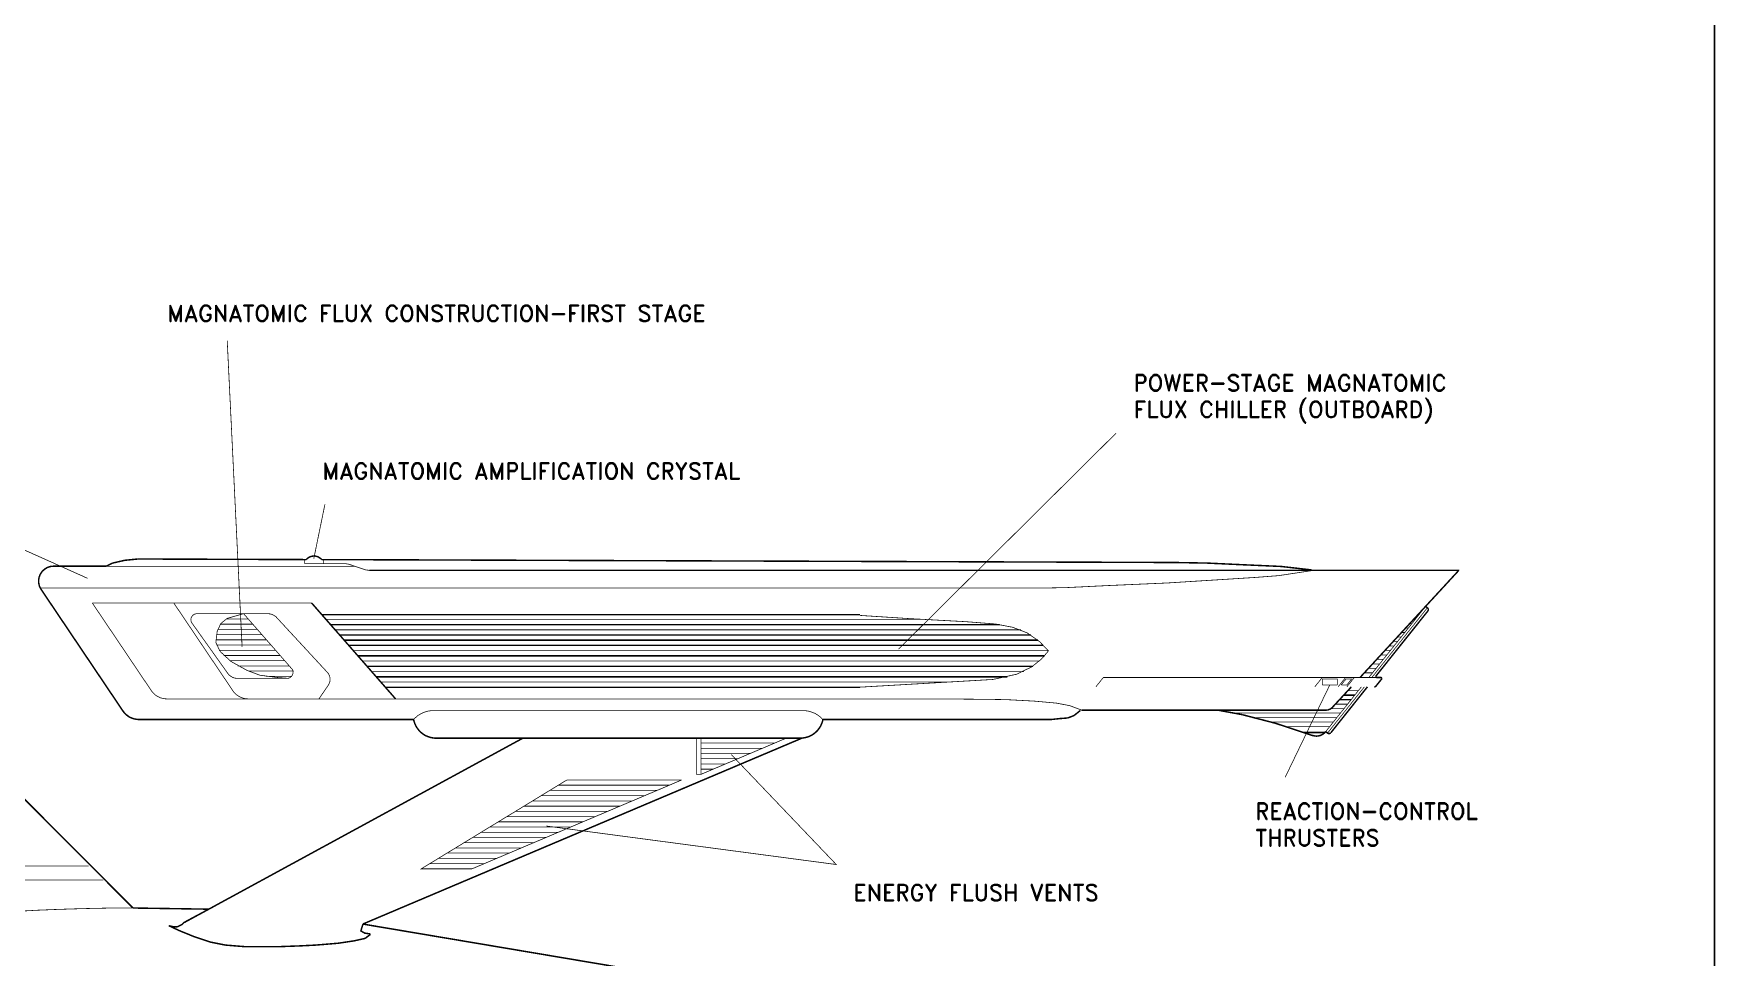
# Model space of a CAD drawing. Extents: x 0.8 to 42.3, y -0.1 to 32.5.
# Drawn here: x 27.87 to 42.33, y 7.07 to 15.02 of the extents above; entities that cross this region are included whole.
import ezdxf

# ---------------------------------------------------------------- set-up
doc = ezdxf.new("R2010")
doc.units = 0
doc.layers.get('0').update_dxf_attribs({"linetype": 'CONTINUOUS'})
doc.layers.add('AELBLOCK', color=7, linetype='CONTINUOUS')
doc.layers.add('SIDE', color=7, linetype='CONTINUOUS')
doc.styles.add('ROMANS', font='ROMAND')

# ---------------------------------------------------------------- blocks, each defined once
blk = doc.blocks.new('BORDER')
blk.add_line((1, 0), (1, 1))

msp = doc.modelspace()

# ---------------------------------------------------------------- linework, layer by layer
at = {"layer": 'SIDE'}
for points, const_width in [([(29.533, 12.377), (29.661, 9.743)], 0.00641), ([(37.182, 11.581), (35.31, 9.724)], 0.00641), ([(28.331, 10.333), (26.216, 11.28)], 0.00641), ([(30.374, 10.97), (30.278, 10.502)], 0.00641), ([(28.038, 10.437), (28.026, 10.436), (28.014, 10.435), (28.003, 10.432), (27.991, 10.428), (27.98, 10.423), (27.97, 10.417), (27.96, 10.41), (27.951, 10.402), (27.942, 10.394), (27.935, 10.384), (27.928, 10.374), (27.922, 10.364), (27.918, 10.352), (27.914, 10.341), (27.912, 10.329), (27.91, 10.317), (27.91, 10.305), (27.911, 10.293), (27.913, 10.281), (27.916, 10.27), (27.92, 10.258), (27.926, 10.247), (27.932, 10.237)], 0.0128), ([(28.491, 10.437), (28.038, 10.437)], 0.0128), ([(28.038, 10.437), (30.631, 10.437)], 0.00641), ([(28.491, 10.437), (28.547, 10.464)], 0.0128), ([(28.547, 10.464), (28.652, 10.488)], 0.0128), ([(28.652, 10.488), (28.764, 10.499)], 0.0128), ([(30.2, 10.494), (28.764, 10.499)], 0.0128), ([(30.214, 10.494), (30.2, 10.494)], 0.0128), ([(30.2, 10.494), (30.2, 10.458)], 0.00641), ([(30.548, 10.458), (30.2, 10.458)], 0.00641), ([(30.214, 10.494), (30.221, 10.502), (30.23, 10.509), (30.239, 10.514), (30.248, 10.519), (30.259, 10.522), (30.269, 10.524), (30.28, 10.525), (30.291, 10.524), (30.301, 10.522), (30.311, 10.519), (30.321, 10.514), (30.33, 10.508), (30.339, 10.501), (30.346, 10.494)], 0.0128), ([(30.346, 10.494), (30.36, 10.494)], 0.0128), ([(30.36, 10.494), (37.681, 10.469)], 0.0128), ([(30.36, 10.458), (30.36, 10.494)], 0.00641), ([(30.548, 10.458), (30.552, 10.458), (30.557, 10.458), (30.562, 10.457), (30.566, 10.457), (30.571, 10.456), (30.576, 10.455), (30.58, 10.454), (30.585, 10.453), (30.589, 10.451), (30.714, 10.409)], 0.00641), ([(37.963, 10.464), (37.681, 10.469)], 0.0128), ([(37.963, 10.464), (38.287, 10.449)], 0.0128), ([(38.287, 10.449), (38.601, 10.435)], 0.0128), ([(38.601, 10.435), (38.865, 10.405)], 0.0128), ([(30.741, 10.403), (30.736, 10.404), (30.732, 10.404), (30.727, 10.405), (30.722, 10.406), (30.718, 10.408), (30.713, 10.409)], 0.00641), ([(30.741, 10.403), (30.745, 10.403), (30.75, 10.402), (30.755, 10.402)], 0.00641), ([(38.918, 10.402), (30.755, 10.402)], 0.0128), ([(36.752, 10.253), (37.12, 10.271)], 0.00641), ([(37.12, 10.271), (37.625, 10.293), (38.373, 10.34)], 0.00641), ([(38.373, 10.34), (38.581, 10.356)], 0.00641), ([(38.581, 10.356), (38.865, 10.399)], 0.00641), ([(40.129, 10.402), (38.872, 10.402)], 0.0128), ([(39.281, 9.48), (40.13, 10.4)], 0.0128), ([(40.129, 10.402), (40.129, 10.402), (40.13, 10.402), (40.13, 10.402), (40.13, 10.402), (40.13, 10.401), (40.13, 10.401), (40.13, 10.401), (40.13, 10.4), (40.13, 10.4)], 0.0128), ([(27.924, 10.249), (36.533, 10.249)], 0.00641), ([(27.932, 10.237), (28.635, 9.193)], 0.0128), ([(28.88, 9.367), (28.372, 10.121)], 0.00641), ([(30.259, 10.121), (28.372, 10.121)], 0.00641), ([(29.073, 10.121), (29.581, 9.367)], 0.00641), ([(30.259, 10.121), (30.982, 9.296)], 0.0128), ([(36.533, 10.249), (36.752, 10.253)], 0.00641), ([(29.272, 10.029), (29.264, 10.028), (29.256, 10.026), (29.249, 10.023), (29.242, 10.019), (29.236, 10.014), (29.231, 10.008), (29.226, 10.001), (29.223, 9.994), (29.221, 9.986), (29.22, 9.979), (29.221, 9.971), (29.222, 9.963), (29.225, 9.955), (29.229, 9.949)], 0.00641), ([(29.883, 10.029), (29.272, 10.029)], 0.00641), ([(29.532, 9.988), (29.477, 9.943), (29.447, 9.877), (29.435, 9.783)], 0.00641), ([(29.714, 9.984), (29.527, 9.984)], 0.00641), ([(29.532, 9.988), (29.674, 10.029)], 0.00641), ([(30.086, 9.558), (29.674, 10.029)], 0.00641), ([(29.912, 10.024), (29.902, 10.027), (29.893, 10.028), (29.883, 10.029)], 0.00641), ([(29.912, 10.024), (29.921, 10.021), (29.93, 10.017), (29.938, 10.012), (29.946, 10.007), (29.954, 10.001), (29.96, 9.994)], 0.00641), ([(30.394, 9.525), (29.96, 9.994)], 0.00641), ([(30.347, 10.021), (34.977, 10.021)], 0.0128), ([(35.535, 9.98), (30.383, 9.98)], 0.00641), ([(34.977, 10.014), (35.41, 9.986), (35.891, 9.96), (36.145, 9.94), (36.292, 9.912), (36.416, 9.864), (36.522, 9.79), (36.6, 9.709), (36.541, 9.64), (36.457, 9.572), (36.325, 9.508), (36.121, 9.463), (34.977, 9.397)], 0.00641), ([(39.357, 9.48), (39.846, 10.092)], 0.00641), ([(39.383, 9.48), (39.861, 10.08)], 0.00641), ([(39.42, 9.495), (39.865, 10.052)], 0.0128), ([(39.758, 9.982), (39.744, 9.982)], 0.00641), ([(39.789, 10.021), (39.78, 10.021)], 0.00641), ([(39.815, 10.059), (39.819, 10.059)], 0.00641), ([(39.862, 10.079), (39.846, 10.092)], 0.0128), ([(39.868, 10.071), (39.866, 10.074), (39.864, 10.077), (39.862, 10.079)], 0.0128), ([(39.868, 10.071), (39.869, 10.068), (39.869, 10.065), (39.869, 10.061), (39.868, 10.058), (39.867, 10.055), (39.865, 10.052)], 0.0128), ([(29.229, 9.949), (29.536, 9.518)], 0.00641), ([(29.832, 9.849), (29.441, 9.849)], 0.00641), ([(29.454, 9.894), (29.792, 9.894)], 0.00641), ([(29.753, 9.939), (29.477, 9.939)], 0.00641), ([(36.181, 9.935), (30.422, 9.935)], 0.0128), ([(30.462, 9.89), (36.364, 9.89)], 0.00641), ([(36.45, 9.845), (30.501, 9.845)], 0.0128), ([(39.666, 9.867), (39.637, 9.867)], 0.00641), ([(39.696, 9.905), (39.673, 9.905)], 0.00641), ([(39.727, 9.944), (39.708, 9.944)], 0.00641), ([(29.435, 9.804), (29.871, 9.804)], 0.00641), ([(29.471, 9.705), (29.435, 9.783)], 0.00641), ([(29.91, 9.759), (29.44, 9.759)], 0.00641), ([(29.463, 9.714), (29.95, 9.714)], 0.00641), ([(29.471, 9.705), (29.564, 9.619), (29.704, 9.541), (29.813, 9.5), (29.956, 9.481), (30.065, 9.472)], 0.00641), ([(30.54, 9.801), (36.51, 9.801)], 0.0128), ([(36.557, 9.756), (30.58, 9.756)], 0.0128), ([(30.619, 9.711), (36.597, 9.711)], 0.00641), ([(39.543, 9.713), (39.495, 9.713)], 0.00641), ([(39.531, 9.751), (39.574, 9.751)], 0.00641), ([(39.566, 9.79), (39.604, 9.79)], 0.00641), ([(39.635, 9.828), (39.602, 9.828)], 0.00641), ([(29.503, 9.669), (29.989, 9.669)], 0.00641), ([(30.028, 9.624), (29.557, 9.624)], 0.00641), ([(30.068, 9.579), (29.624, 9.579)], 0.00641), ([(30.086, 9.558), (30.091, 9.552), (30.095, 9.545), (30.097, 9.537), (30.099, 9.53), (30.099, 9.522), (30.098, 9.514), (30.096, 9.507), (30.093, 9.499), (30.089, 9.493), (30.083, 9.487), (30.077, 9.482), (30.071, 9.478), (30.063, 9.475), (30.056, 9.473), (30.048, 9.473)], 0.00641), ([(36.568, 9.666), (30.658, 9.666)], 0.0128), ([(30.698, 9.621), (36.523, 9.621)], 0.00641), ([(36.467, 9.576), (30.737, 9.576)], 0.0128), ([(39.42, 9.559), (39.353, 9.559)], 0.00641), ([(39.451, 9.597), (39.389, 9.597)], 0.00641), ([(39.424, 9.636), (39.481, 9.636)], 0.00641), ([(39.46, 9.674), (39.512, 9.674)], 0.00641), ([(29.536, 9.518), (29.543, 9.509), (29.55, 9.501), (29.559, 9.494), (29.568, 9.488), (29.578, 9.482), (29.588, 9.478), (29.599, 9.475), (29.61, 9.473), (29.621, 9.473)], 0.00641), ([(30.048, 9.473), (29.621, 9.473)], 0.00641), ([(29.712, 9.535), (30.107, 9.535)], 0.00641), ([(29.868, 9.49), (30.086, 9.49)], 0.00641), ([(30.394, 9.525), (30.401, 9.517), (30.407, 9.508), (30.412, 9.498), (30.415, 9.487), (30.418, 9.476), (30.418, 9.466), (30.418, 9.455), (30.416, 9.444), (30.413, 9.433), (30.408, 9.423), (30.403, 9.414), (30.322, 9.296)], 0.00641), ([(30.776, 9.531), (36.389, 9.531)], 0.00641), ([(36.246, 9.486), (30.816, 9.486)], 0.0128), ([(30.855, 9.441), (35.728, 9.441)], 0.00641), ([(34.977, 9.396), (30.894, 9.396)], 0.0128), ([(37.072, 9.48), (37.008, 9.4)], 0.00641), ([(39.427, 9.48), (37.072, 9.48)], 0.00641), ([(38.637, 8.622), (39.021, 9.416)], 0.00641), ([(38.956, 9.48), (38.892, 9.4)], 0.00641), ([(38.957, 9.467), (39.085, 9.467), (39.085, 9.416)], 0.00641), ([(38.957, 9.416), (38.957, 9.467)], 0.00641), ([(39.085, 9.416), (38.957, 9.416)], 0.00641), ([(38.986, 9.015), (39.293, 9.4)], 0.00641), ([(39.002, 9.003), (39.319, 9.4)], 0.00641), ([(39.345, 9.4), (39.03, 9.005)], 0.0128), ([(39.207, 9.4), (39.044, 9.224)], 0.0128), ([(39.093, 9.4), (39.157, 9.48)], 0.00641), ([(39.119, 9.416), (39.16, 9.467)], 0.00641), ([(39.168, 9.416), (39.119, 9.416)], 0.00641), ([(39.16, 9.467), (39.209, 9.467), (39.168, 9.416)], 0.00641), ([(39.168, 9.4), (39.232, 9.48)], 0.00641), ([(39.318, 9.52), (39.389, 9.52)], 0.00641), ([(39.419, 9.407), (39.418, 9.406), (39.417, 9.404), (39.415, 9.403), (39.413, 9.402), (39.412, 9.401), (39.41, 9.401), (39.408, 9.4), (39.406, 9.4), (39.404, 9.4)], 0.0128), ([(39.421, 9.483), (39.42, 9.484), (39.419, 9.486), (39.418, 9.488), (39.418, 9.491), (39.419, 9.493), (39.42, 9.495)], 0.0128), ([(39.466, 9.466), (39.419, 9.407)], 0.0128), ([(39.421, 9.483), (39.423, 9.481), (39.425, 9.48), (39.427, 9.48)], 0.0128), ([(39.459, 9.48), (39.427, 9.48)], 0.0128), ([(39.468, 9.472), (39.467, 9.474), (39.466, 9.476), (39.465, 9.478), (39.463, 9.479), (39.461, 9.48), (39.459, 9.48)], 0.0128), ([(39.468, 9.472), (39.468, 9.47), (39.467, 9.467), (39.466, 9.466)], 0.0128), ([(28.944, 9.312), (28.931, 9.319), (28.919, 9.326), (28.908, 9.335), (28.898, 9.345), (28.888, 9.356), (28.88, 9.367)], 0.00641), ([(28.944, 9.312), (28.957, 9.306), (28.971, 9.302), (28.985, 9.299), (28.999, 9.297), (29.013, 9.296)], 0.00641), ([(29.013, 9.296), (35.633, 9.296)], 0.00641), ([(29.581, 9.367), (29.589, 9.356), (29.599, 9.345), (29.609, 9.335), (29.62, 9.326), (29.632, 9.319), (29.645, 9.312), (29.658, 9.306), (29.671, 9.302), (29.685, 9.299), (29.699, 9.297), (29.714, 9.296)], 0.00641), ([(35.633, 9.296), (29.867, 9.296)], 0.00641), ([(35.633, 9.296), (36.013, 9.293), (36.233, 9.29)], 0.00641), ([(36.233, 9.29), (36.479, 9.277), (36.667, 9.26)], 0.00641), ([(36.667, 9.26), (36.784, 9.238)], 0.00641), ([(39.104, 9.289), (39.205, 9.289)], 0.0128), ([(39.236, 9.328), (39.14, 9.328)], 0.0128), ([(39.176, 9.366), (39.266, 9.366)], 0.00641), ([(28.635, 9.193), (28.644, 9.181), (28.653, 9.17), (28.664, 9.16), (28.676, 9.151), (28.688, 9.142), (28.701, 9.136), (28.715, 9.13), (28.729, 9.125), (28.744, 9.122), (28.758, 9.12), (28.773, 9.119)], 0.0128), ([(31.137, 9.119), (28.773, 9.119)], 0.0128), ([(31.23, 8.986), (31.217, 8.995), (31.205, 9.004), (31.194, 9.014), (31.183, 9.025), (31.174, 9.037), (31.165, 9.049), (31.157, 9.062), (31.151, 9.076), (31.145, 9.09), (31.14, 9.104), (31.137, 9.119)], 0.0128), ([(31.218, 9.177), (31.203, 9.17), (31.188, 9.162), (31.174, 9.153), (31.161, 9.142), (31.149, 9.131), (31.137, 9.119)], 0.00641), ([(31.218, 9.177), (31.234, 9.183), (31.25, 9.188), (31.266, 9.192), (31.283, 9.194), (31.299, 9.195), (31.316, 9.195)], 0.00641), ([(34.48, 9.195), (31.316, 9.195)], 0.00641), ([(34.48, 8.959), (34.495, 8.961), (34.51, 8.964), (34.524, 8.968), (34.539, 8.973), (34.553, 8.979), (34.566, 8.986), (34.579, 8.995), (34.591, 9.004), (34.602, 9.014), (34.613, 9.025), (34.622, 9.037), (34.631, 9.049), (34.639, 9.062), (34.645, 9.076), (34.651, 9.09), (34.656, 9.104), (34.659, 9.119)], 0.0128), ([(34.659, 9.119), (34.647, 9.131), (34.635, 9.142), (34.621, 9.153), (34.607, 9.162), (34.593, 9.17), (34.578, 9.177), (34.562, 9.183), (34.546, 9.188), (34.53, 9.192), (34.513, 9.194), (34.496, 9.195), (34.48, 9.195)], 0.00641), ([(34.659, 9.119), (36.624, 9.119)], 0.0128), ([(36.699, 9.127), (36.624, 9.119)], 0.0128), ([(36.766, 9.132), (36.699, 9.127)], 0.0128), ([(36.766, 9.132), (36.82, 9.153)], 0.0128), ([(36.784, 9.238), (36.88, 9.202)], 0.00641), ([(36.82, 9.153), (36.875, 9.197)], 0.0128), ([(36.884, 9.199), (38.988, 9.199)], 0.0128), ([(38.266, 9.161), (38.059, 9.199)], 0.0128), ([(39.113, 9.174), (38.203, 9.174)], 0.00641), ([(38.266, 9.161), (38.552, 9.087)], 0.0128), ([(38.376, 9.135), (39.082, 9.135)], 0.00641), ([(38.988, 9.199), (38.995, 9.2), (39.002, 9.201), (39.009, 9.202), (39.015, 9.205), (39.022, 9.207), (39.028, 9.211), (39.034, 9.215), (39.039, 9.219), (39.044, 9.224)], 0.0128), ([(39.033, 9.212), (39.144, 9.212)], 0.00641), ([(39.174, 9.251), (39.069, 9.251)], 0.00641), ([(31.23, 8.986), (31.243, 8.979), (31.257, 8.973), (31.272, 8.968), (31.286, 8.964), (31.301, 8.961), (31.316, 8.959)], 0.0128), ([(39.051, 9.097), (38.515, 9.097)], 0.00641), ([(38.552, 9.087), (38.873, 8.981)], 0.0128), ([(38.64, 9.058), (39.021, 9.058)], 0.00641), ([(38.98, 9.007), (38.797, 9.007)], 0.0128), ([(38.873, 8.982), (38.884, 8.979), (38.896, 8.977), (38.907, 8.976), (38.918, 8.977), (38.93, 8.979), (38.94, 8.982), (38.951, 8.987), (38.961, 8.992), (38.97, 8.999), (38.979, 9.007), (38.986, 9.015)], 0.0128), ([(39.002, 9.002), (38.986, 9.015)], 0.0128), ([(39.002, 9.002), (39.005, 9), (39.008, 8.999), (39.012, 8.998), (39.015, 8.998), (39.018, 8.998), (39.021, 8.999), (39.025, 9.001), (39.027, 9.003), (39.029, 9.005)], 0.0128), ([(27.305, 8.919), (28.722, 7.498)], 0.0128), ([(29.163, 7.373), (32.078, 8.959)], 0.0128), ([(34.48, 8.959), (30.7, 7.36)], 0.0128), ([(31.316, 8.959), (34.48, 8.959)], 0.0128), ([(33.569, 8.647), (33.569, 8.959)], 0.00641), ([(33.609, 8.959), (33.609, 8.647), (34.345, 8.959)], 0.00641), ([(34.246, 8.917), (33.609, 8.917)], 0.00641), ([(33.609, 8.872), (34.14, 8.872)], 0.00641), ([(34.034, 8.827), (33.609, 8.827)], 0.00641), ([(33.871, 8.817), (34.774, 7.872), (32.278, 8.203)], 0.00641), ([(33.609, 8.782), (33.928, 8.782)], 0.00641), ([(33.822, 8.737), (33.609, 8.737)], 0.00641), ([(33.609, 8.692), (33.715, 8.692)], 0.00641), ([(31.64, 7.835), (31.203, 7.835), (32.456, 8.599)], 0.00641), ([(31.64, 7.835), (33.444, 8.599)], 0.00641), ([(33.338, 8.554), (32.382, 8.554)], 0.00641), ([(32.456, 8.599), (33.444, 8.599)], 0.00641), ([(33.569, 8.647), (33.609, 8.647)], 0.00641), ([(32.161, 8.419), (33.02, 8.419)], 0.00641), ([(33.126, 8.464), (32.235, 8.464)], 0.00641), ([(32.309, 8.509), (33.232, 8.509)], 0.00641), ([(32.701, 8.284), (31.94, 8.284)], 0.00641), ([(32.014, 8.329), (32.807, 8.329)], 0.00641), ([(32.913, 8.374), (32.088, 8.374)], 0.00641), ([(32.277, 8.105), (31.645, 8.105)], 0.00641), ([(31.719, 8.149), (32.383, 8.149)], 0.00641), ([(32.489, 8.194), (31.793, 8.194)], 0.00641), ([(31.867, 8.239), (32.595, 8.239)], 0.00641), ([(31.424, 7.97), (31.958, 7.97)], 0.00641), ([(32.064, 8.015), (31.498, 8.015)], 0.00641), ([(31.572, 8.06), (32.17, 8.06)], 0.00641), ([(25.72, 7.859), (28.34, 7.859)], 0.00641), ([(31.746, 7.88), (31.277, 7.88)], 0.00641), ([(31.351, 7.925), (31.852, 7.925)], 0.00641), ([(26.596, 7.739), (28.468, 7.739)], 0.00641), ([(29.373, 7.488), (29.226, 7.492), (29.078, 7.495), (28.931, 7.498), (28.783, 7.498), (28.636, 7.498), (28.489, 7.497), (28.341, 7.494), (28.194, 7.49), (28.047, 7.485), (27.899, 7.479), (27.752, 7.471), (27.605, 7.462), (27.458, 7.453), (27.311, 7.441), (27.164, 7.429), (27.017, 7.416), (26.87, 7.401), (26.724, 7.385), (26.578, 7.368)], 0.00641), ([(28.722, 7.498), (29.373, 7.488)], 0.0128), ([(29.103, 7.336), (29.143, 7.355), (29.162, 7.374), (29.423, 7.514)], 0.0128), ([(29.072, 7.336), (29.03, 7.346)], 0.0128), ([(29.12, 7.304), (29.03, 7.346)], 0.0128), ([(29.103, 7.336), (29.072, 7.336)], 0.0128), ([(29.12, 7.304), (29.245, 7.253), (29.388, 7.205), (29.52, 7.179), (29.694, 7.165)], 0.0128), ([(29.694, 7.165), (29.959, 7.165), (30.152, 7.172), (30.292, 7.179), (30.487, 7.195), (30.627, 7.216), (30.72, 7.237), (30.761, 7.268), (30.759, 7.276), (30.716, 7.282), (30.683, 7.301), (30.701, 7.359)], 0.0128), ([(30.7, 7.36), (33.229, 6.934)], 0.0128)]:
    msp.add_lwpolyline(points, dxfattribs=dict(at, const_width=const_width))

# ---------------------------------------------------------------- block references
at = {"layer": 'AELBLOCK', "xscale": 41.5, "yscale": 32.6, "zscale": 41.5}
msp.add_blockref('BORDER', (0.831, -0.083), dxfattribs=at)

# ---------------------------------------------------------------- texts
at = {"layer": 'SIDE', "style": 'ROMANS'}
for s, height, p in [('MAGNATOMIC FLUX CONSTRUCTION-FIRST STAGE', 0.14113, (29.017, 12.541)), ('POWER-STAGE MAGNATOMIC', 0.14113, (37.334, 11.943)), ('FLUX CHILLER (OUTBOARD)', 0.14113, (37.334, 11.715)), ('MAGNATOMIC AMPLIFICATION CRYSTAL', 0.14113, (30.353, 11.185)), ('REACTION-CONTROL', 0.14113, (38.38, 8.26)), ('THRUSTERS', 0.1411, (38.38, 8.031)), ('ENERGY FLUSH VENTS', 0.14113, (34.921, 7.56))]:
    msp.add_text(s, height=height, dxfattribs=at).set_placement(p)

doc.saveas('drawing.dxf')
